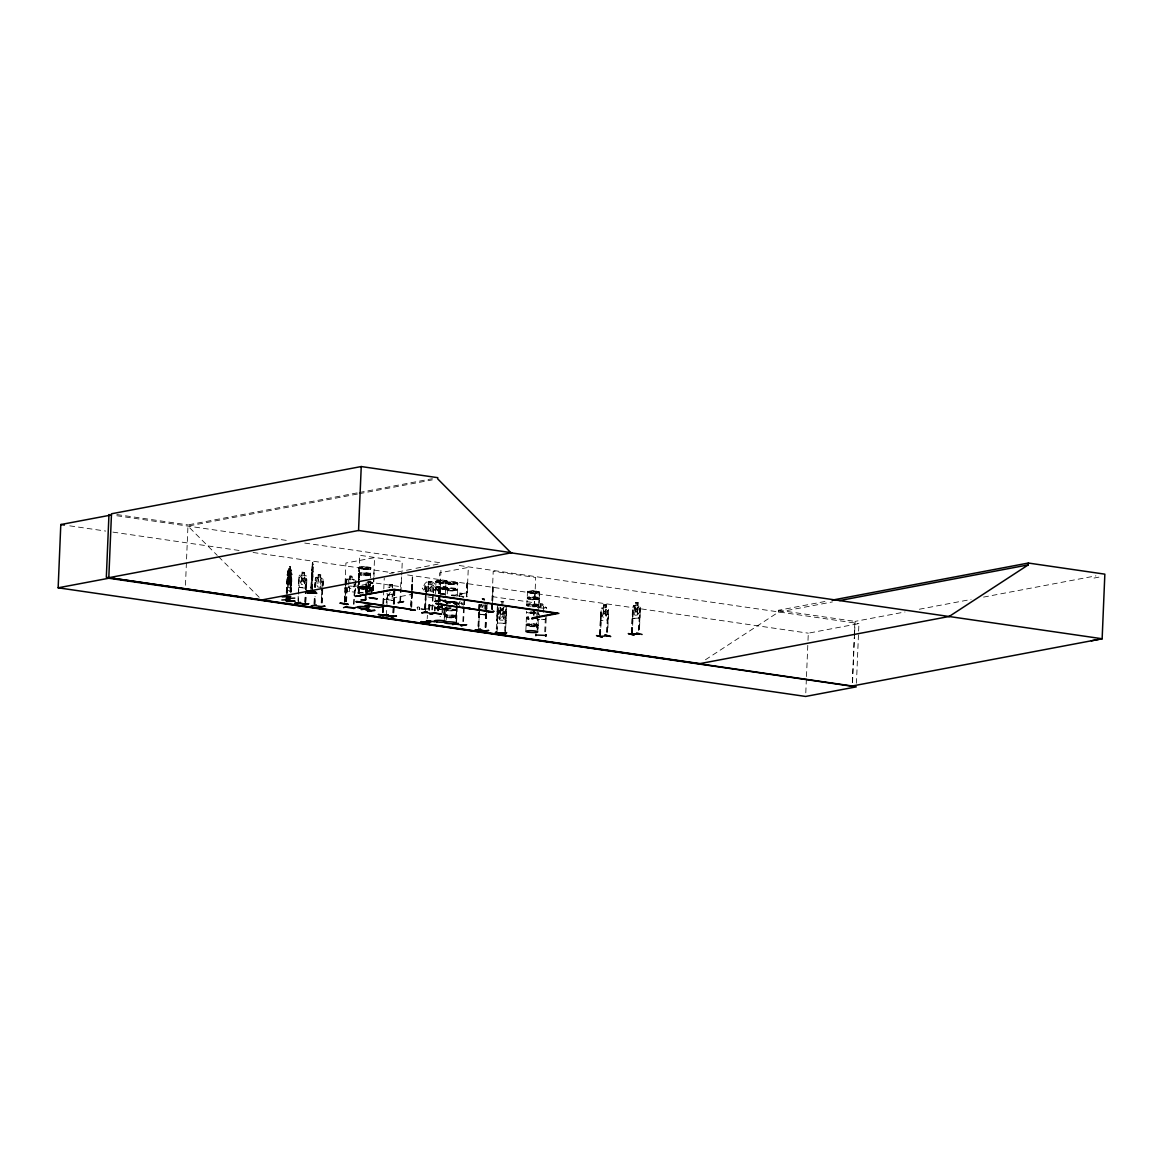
<?xml version="1.0" encoding="UTF-8"?>
<svg xmlns="http://www.w3.org/2000/svg" width="1163" height="1163" viewBox="0 0 1163 1163"><rect width="100%" height="100%" fill="white"/><g stroke="black" fill="none" stroke-linecap="round" stroke-linejoin="round"><path stroke-width="0.75" stroke-dasharray="5 3.75" d="M311.873 572.778L312.832 577.211L311.786 575.932M434.584 611.069L434.918 602.797M445.487 589.612L446.025 582.503M446.505 615.096L446.112 621.216M436.096 581.006L439.163 580.613A6.004 0.93 2.4 0 1 447.784 581.849L447.639 588.333A6.077 0.945 2.4 0 0 438.858 587.213A6.077 0.945 2.4 0 0 438.131 588.812A6.077 0.945 2.4 0 0 447.581 588.478L447.479 588.885A6.004 0.93 2.4 0 1 438.16 589.205A6.004 0.93 2.4 0 1 438.873 587.635A6.004 0.93 2.4 0 1 447.479 588.885M456.318 624.197L456.826 601.853L456.623 605.211M457.597 589.656L457.597 589.786A6.077 0.945 2.4 0 0 448.816 588.652A6.077 0.945 2.4 0 0 448.089 590.252A6.077 0.945 2.4 0 0 457.539 589.932L457.19 596.139A6.004 0.93 2.4 0 0 451.637 594.918M525.85 630.898L526.635 611.694M526.795 605.022L527.508 591.545M538.949 605.371L538.963 605.4A6.077 0.945 2.4 0 0 530.241 604.135A6.077 0.945 2.4 0 0 529.514 605.734A6.077 0.945 2.4 0 0 538.963 605.4L538.673 610.255M539.298 598.669L539.298 598.48A6.077 0.945 2.4 0 1 529.805 598.756A6.077 0.945 2.4 0 1 530.532 597.157A6.077 0.945 2.4 0 1 539.254 598.422L539.181 598.116A5.989 0.93 2.4 0 1 529.877 598.334A5.989 0.93 2.4 0 1 530.59 596.764A5.989 0.93 2.4 0 1 539.181 598.015L539.414 592.156A5.975 0.93 2.4 0 0 530.837 590.92L527.348 591.618L536.099 593.043M538.047 624.894A5.989 0.93 2.4 0 0 529.47 623.644A5.989 0.93 2.4 0 0 528.743 625.229A5.989 0.93 2.4 0 0 538.047 624.894L538.295 619.079L538.149 625.621A6.077 0.945 2.4 0 0 529.383 624.4A6.077 0.945 2.4 0 0 528.656 625.999A6.077 0.945 2.4 0 0 538.12 625.665L538.018 625.97A5.989 0.93 2.4 0 0 529.412 624.822A5.989 0.93 2.4 0 0 528.7 626.392A5.989 0.93 2.4 0 0 538.004 626.072L537.902 628.878M539.239 598.785A6.077 0.945 2.4 0 0 530.517 597.52A6.077 0.945 2.4 0 0 529.79 599.105A6.077 0.945 2.4 0 0 539.239 598.785L538.905 605.167M289.064 573.17L290.895 573.81L289.791 577.081L290.561 581.122L289.485 577.4M185.469 585.251L187.999 524.906L357.477 492.85M286.272 592.607L287.028 574.537M286.578 593.188L287.784 571.484M286.767 596.939L288.424 568.649L291.288 569.914L291.666 571.12L290.823 592.272M286.97 592.737L287.886 569.608M287.217 593.319L287.479 571.498M290.401 592.127L291.215 573.882L290.692 569.39L289.107 568.911L288.075 578.738L288.715 581.471L290.125 581.936L290.968 579.683M290.081 590.935L291.143 572.85M290.416 591.066L290.517 569.492M291.113 592.258L292.015 574.1L290.561 572.501M297.99 601.184L298.978 577.691L298.455 603.132M306.174 593.29L307.003 576.921L306.131 575.685L299.981 574.813L299.109 575.801L298.76 584.16L299.487 587.359L305.636 588.245L306.654 585.28M304.444 575.438L304.575 572.327L305.36 582.576L303.95 584.873L301.522 584.524L300.316 581.834L300.563 576.034L301.9 575.176L301.9 571.963L304.575 572.327M304.895 602.26L305.346 591.4M305.418 589.597C303.979 587.62 307.715 577.604 305.869 578.752M305.069 602.216L305.535 591.371M305.607 589.568L306.058 578.723M305.607 602.361L305.913 595.122M306.218 587.897L306.596 578.854M305.796 602.318L306.102 595.093M310.826 587.998L312.077 566.308M310.783 591.749L312.295 563.474L313.385 564.636M311.262 588.144L312.425 563.474M312.164 576.397L312.818 560.711L311.989 589.481M312.207 589.35L312.992 564.317M312.324 589.496L313.254 564.636L313.487 565.916M314.054 603.655L314.359 596.43M314.737 587.388L315.231 580.119M314.243 603.626L314.548 596.386M314.926 587.359L315.42 578.229L316.307 577.342L315.347 578.244L314.984 586.588M314.693 605.574L315.086 596.532M315.464 587.489L315.943 580.221L315.653 587.46M314.969 603.728L315.26 596.488M318.081 577.633L318.197 574.391L320.799 574.769L321.599 585.004M320.523 577.982L320.799 574.769L318.211 574.507M321.192 602.885L322.282 581.151L321.381 602.841M321.904 602.986L322.994 581.267L322.093 581.195M322.093 602.957L323.241 579.363L322.907 586.065M344.335 601.053L345.92 563.037L374.544 557.629L373.759 576.485M344.611 601.097L346.051 578.36L345.091 601.009M344.742 602.71L346.051 578.36M345.716 601.722L346.4 585.454M345.818 601.678L346.807 579.901M346.545 601.794L347.33 585.483M348.231 584.422L348.406 580.061L349.961 579.159L347.81 578.869L346.807 579.901M349.874 579.043L349.976 575.947L353.014 576.194L352.752 579.421M349.438 591.618L349.859 581.82M349.918 580.206L350.005 575.932M354.192 582.038L354.003 586.385L352.389 588.754L349.569 588.507L348.173 585.876M353.799 604.251L354.642 584.364L353.901 604.208M355.093 593.479L355.834 580.686M355.863 580.671L355.515 589.045L354.308 592.054L347.228 591.444L346.429 588.26M358.189 584.146L357.811 593.159A6.004 0.93 2.4 0 1 364.179 592.563M358.335 580.235L358.902 567.413M358.189 593.304L358.698 581.122M358.713 580.599L359.774 555.289L402.267 561.467L401.889 570.495M358.378 593.275L358.887 581.078M358.96 579.334L359.323 570.626L359.672 579.45M358.902 593.421L359.265 584.713M359.556 577.735L360.036 570.742M359.091 593.377L359.6 581.18M360.952 588.725L361.722 588.74L360.675 588.711A5.989 0.93 2.4 0 0 369.95 588.522A5.989 0.93 2.4 0 0 361.373 587.271A5.989 0.93 2.4 0 0 360.646 588.841A5.96 0.916 2.4 0 0 369.936 588.522A5.96 0.916 2.4 0 0 361.373 587.271A5.96 0.916 2.4 0 0 360.661 588.841L367.959 588.725L370.125 587.737M365.037 600.239L365.342 592.999M365.415 591.197L365.967 583.942L366.243 591.298M365.284 600.21L365.589 592.985M365.662 591.167L366.156 582.111M367.29 567.937L366.694 567.486L367.944 567.966M365.604 600.355L365.764 596.75M365.836 594.933L366.156 583.768M365.851 600.341L366.156 593.101M366.839 594.191L367.072 588.376C369.79 587.664 366.432 582.445 370.328 584.785L370.008 587.737A6.004 0.93 2.4 0 1 360.675 587.955A6.004 0.93 2.4 0 1 361.388 586.385L369.979 587.402A5.96 0.916 2.4 0 1 360.704 587.809A5.975 0.93 2.4 0 1 361.417 586.225A5.975 0.93 2.4 0 1 369.979 587.475A5.975 0.93 2.4 0 1 360.704 587.795A5.96 0.916 2.4 0 1 361.417 586.239A5.96 0.916 2.4 0 1 369.979 587.475M367.857 594.424L367.566 588.391L368.584 592.258M369.761 594.845L370.372 581.544M370.401 577.953L370.793 567.791L363.699 566.744L358.756 567.457L364.426 568.867L370.953 568.111A6.004 0.93 2.4 0 0 362.216 566.759A6.004 0.93 2.4 0 0 361.504 568.344A6.004 0.93 2.4 0 0 370.823 568.009L370.953 568.111M371.026 592.418L371.273 583.201L370.343 581.849M371.273 592.403L371.579 585.163M371.593 592.549L371.898 585.323M371.84 592.519L372.218 583.433M371.942 591.763L372.378 583.404L371.695 582.14L368.351 581.515L367.261 582.329L367.028 588.129L367.959 590.848L369.878 591.269L371.026 589.016M372.683 590.513L373.047 581.805M372.96 590.557L373.323 581.849M373.178 590.426L373.716 577.502M373.454 590.455L373.963 578.273M374.035 576.528L373.904 572.996M382.54 612.407L382.831 605.443M382.903 603.699L383.267 594.991M382.816 612.45L383.107 605.487M383.179 603.742L383.732 590.702M383.805 588.9L384.255 578.055M383.034 612.32L383.325 605.356M383.397 603.612L383.761 594.904M383.31 612.363L383.601 605.4M383.674 603.655L384.037 594.947M386.261 602.696L386.828 593.624M394.562 597.622L393.603 600.573L387.424 599.686L387.119 589.83M386.45 615.46L386.756 608.22M386.828 606.417L387.541 593.726M392.411 587.766L392.542 584.655L389.881 584.277L389.75 587.402L388.035 587.126M389.838 587.519L389.939 584.277M392.265 587.867L392.542 584.655M393.457 591.996L391.931 597.201L389.503 596.837L388.311 594.162M392.934 612.77L393.835 591.08M393.123 612.741L394.024 591.037M393.646 612.872L394.562 591.182M393.835 612.843L394.969 589.248M399.883 601.126L400.581 588.9M400.465 587.184L401.628 576.848M400.595 601.227L401.817 572.312M410.757 605.341L411.339 591.415M411.411 589.67L411.629 584.451L412.72 584.262L412.502 589.481M411.004 606.955L411.658 591.269M411.687 590.615L412.371 574.348M411.164 606.999L411.833 591.327M411.906 589.583L412.124 584.349M411.44 607.042L412.153 591.182M412.124 590.717L412.807 574.449M411.76 606.897L412.429 591.226M424.699 608.772L425.789 587.053M424.888 608.743L425.978 585.163L426.85 584.16L432.941 585.047L433.814 586.283L433.479 592.985M425.731 591.851L426.065 585.207M425.265 612.494L425.949 596.226M426.021 594.424L426.516 587.155L426.283 592.578M425.6 608.845L426.21 594.395M427.126 591.197L427.373 585.396L428.725 584.538L428.856 581.427L431.226 581.791M427.214 618.672L427.388 615.271M428.667 584.553L428.769 581.311L431.386 581.689L431.095 584.902M428.798 608.482L428.958 604.469L433.857 605.283M428.973 610.226L429.176 604.629M429.292 610.037L429.947 605.4M429.481 609.994L429.932 604.542L429.656 605.545M432.185 591.938L432.418 586.123L431.153 584.902M431.778 609.805L433.406 588.216M432.491 609.906L433.668 586.326M435.136 597.971L435.529 601.853M435.296 594.075L436.067 581.049M435.122 610.88L435.238 608.118L442.26 608.089L443.059 609.775L445.676 610.153L445.545 613.264L442.929 612.886L443.147 607.697M437.811 610.808L438.466 595.136M438.538 593.392L439.251 588.071L439.309 593.334M438.088 610.851L438.742 595.165M438.814 593.421L439.672 572.821L468.311 567.413L467.075 596.721M438.306 610.72L438.96 595.034M439.033 593.29L439.251 588.071M438.567 610.749L439.236 595.078M439.134 601.62L439.425 594.656M439.498 592.912L440.573 578.898L440.268 592.868M439.41 601.664L439.701 594.7M439.774 592.956L440.85 578.927M439.992 592.825L440.995 568.94M439.905 601.576L440.196 594.613M442.056 612.756L442.187 609.645L437.317 608.932M445.051 581.776C442.202 581.253 445.356 581.689 444.484 581.282M444.193 620.679L444.659 609.543A6.077 0.945 2.4 0 0 453.308 610.473A6.077 0.945 2.4 0 0 455.227 609.092M451.099 607.842A6.004 0.93 2.4 0 0 444.702 608.438L444.877 604.237M444.964 602.303L445.095 599.425M445.255 595.529L445.502 589.67M446.752 607.987L446.955 601.256L446.679 602.216L446.374 601.256L441.388 600.53L434.86 601.286L439.832 600.195L446.926 601.242M447.464 588.885L447.232 594.686A6.004 0.93 2.4 0 0 440.123 593.421M448.845 583.724L448.656 584.175M452.872 602.652L453.468 602.783M454.748 582.75L453.919 583.186M455.838 618.658L456.361 606.01M456.012 618.629L456.55 605.981M456.07 622.67L456.768 609.616M457.001 607.915L457.233 602.492M456.666 620.533L457.263 606.083M459.632 596.125L459.821 592.999L462.438 593.377L462.162 596.604M462.83 621.493L463.63 606.999M463.514 605.225L463.863 601.576M463.557 621.609L464.589 601.344M464.531 604.673L464.822 597.986L462.249 596.503L463.485 597.811M466.319 596.779L466.901 582.837L467.657 582.794L466.901 582.837M466.581 596.808L467.177 582.881M466.799 596.677L467.381 582.75M478.037 626.261L478.938 604.556M478.226 626.217L479.243 604.309M479.636 614.195L485.8 615.082L479.578 614.209L479.33 604.338M478.604 629.968L479.665 604.673M478.938 626.319L479.854 604.629M480.537 607.231L480.639 604.324M481.816 607.42L481.962 604.513M484.113 600.762L484.171 599.715L482.601 599.483L484.157 599.715M484.186 609.223L484.404 604.862M485.523 609.412L485.771 603.597M485.087 627.293L485.771 611.026M485.843 609.208L485.989 605.603M485.276 627.25L485.96 610.982M486.032 609.179L486.178 605.56M485.8 627.395L486.483 611.127M486.556 609.31L486.716 605.705M485.989 627.366L486.527 614.704M486.599 612.901L487.035 603.801M486.861 608.801L487.123 603.771M491.615 609.325L493.214 571.309L535.692 577.473L534.108 615.503M491.804 609.281L492.749 586.646L492.516 609.397M492.327 609.427L493.475 586.748M496.281 629.096L497.313 607.13M506.167 620.431L504.946 623.47L497.619 623.005L496.805 619.835L497.473 605.516M496.979 632.774L498.04 607.464L497.183 629.11M498.985 607.042L498.796 611.404L500.264 613.991L503.172 614.166L504.844 611.767L505.091 605.952M500.308 610.59L500.453 607.464M500.541 607.13L500.366 611.491L503.274 611.68L503.463 607.319M501.878 609.892L504.451 613.221L502.532 609.397L503.899 607.304M504.669 631.422L505.701 607.871L506.559 607.929L505.527 631.48L506.748 606.01M529.921 612.479L529.892 612.843M530.502 592.578L530.88 593.057M533.381 615.387L535.053 592.854M535.562 591.894L535.838 591.894M536.376 627.802L536.826 616.899M536.913 616.128L537.059 612.785M537.088 614.457L537.306 609.485M537.161 629.648L537.844 613.381M537.771 631.524L538.004 626.072M538.469 615.111L538.6 612.305M538.891 604.993A5.989 0.93 2.4 0 0 530.299 603.742A5.989 0.93 2.4 0 0 529.587 605.312A5.989 0.93 2.4 0 0 538.891 604.993L539.138 599.178A5.989 0.93 2.4 0 0 530.546 597.942A5.989 0.93 2.4 0 0 529.819 599.512A5.989 0.93 2.4 0 0 539.138 599.178M539.196 598.015L539.458 591.967L536.826 591.24M540.461 606.81L540.606 603.684L543.746 603.815L543.514 607.042M543.281 612.421L543.47 608.075L544.56 608.453M544.749 631.785L545.374 617.277M545.621 631.829L546.232 617.32M599.701 634.489L600.748 609.092L601.678 607.929L607.697 607.522L608.554 608.569L607.479 632.163M599.89 634.547L600.82 609.107M600.413 634.446L601.402 610.953L600.53 636.306M603.655 604.804L603.524 607.915L602.129 609.019L601.882 614.834L603.074 617.233L605.487 617.073L606.868 614.5L606.156 604.527L603.51 604.687L603.379 607.798M606.025 607.638L606.097 604.513M606.766 632.221L607.682 610.517L608.583 610.531L607.668 632.221M606.97 632.265L607.682 610.517M631.538 632.468L632.585 607.057L633.457 605.894L639.534 605.501L640.391 606.534L639.316 630.128M631.727 632.512L632.672 607.086L633.515 605.908M632.25 632.41L633.239 608.918L632.367 634.271M637.702 605.705L638.952 606.65L638.705 612.465L637.309 615.038L634.911 615.212L633.719 612.799L635.347 602.652L637.993 602.492L637.862 605.603L639.49 605.603M637.76 605.719L637.993 602.492M638.603 630.186L640.231 608.438L639.505 630.186M638.792 630.23L639.519 608.496M705.461 659.755L778.512 612.116L778.585 610.27L826.748 601.155M805.799 692.828L806.395 678.363M806.482 676.561L807.922 642.209M807.994 640.406L808.3 633.181L858.934 623.601L856.433 683.248M852.334 682.419L854.224 637.615M854.296 635.812L854.82 623.266M852.552 682.376L854.572 633.937M854.645 632.149L855.096 621.391L905.047 611.942M312.731 577.211L312.992 574.275M312.992 571.513L312.687 573.752L312.702 560.697L313.196 561.293M429.147 605.429L429.888 605.603M370.125 587.809C356.416 590.891 352.869 584.16 369.979 587.708A6.004 0.93 2.4 0 0 361.388 586.385L357.928 587.082L360.646 588.478A6.004 0.93 2.4 0 0 369.994 588.144A6.004 0.93 2.4 0 0 361.373 586.893A6.004 0.93 2.4 0 0 360.646 588.478M457.015 603.364L454.297 601.983L445.938 601.882M291.462 588.478L290.779 591.444L291.855 580.148L290.43 578.563M291.026 585.382C292.335 577.807 291.739 589.903 287.406 584.233L287.072 580.991L287.494 584.233M369.064 585.774L369.151 585.498M456.448 616.753L456.463 616.724A6.077 0.945 2.4 0 0 447.682 615.547A6.077 0.945 2.4 0 0 446.955 617.146A6.077 0.945 2.4 0 0 456.419 616.812L456.405 616.841M608.205 616.928L607.13 620.068L608.118 616.913M632.294 615.416L632.905 618.454L638.967 617.96L640.043 614.893M290.794 576.688L290.081 578.927L288.918 578.462L289.311 569.114M289.471 577.648L288.264 580.395L289.18 576.848L288.468 572.966L289.5 576.252L290.459 573.635L290.227 579.45L288.439 579.145L289.224 582.91L288.104 586.297L289.514 583.695L290.576 587.17L290.285 578.651M321.86 590.688L317.673 577.444M393.603 600.573L394.533 597.578M370.823 589.496L370.212 589.06L369.02 591.647L368.104 588.682L370.008 589.03M290.735 585.745L289.892 587.998L288.526 587.533L287.886 584.8L288.918 578.2L287.872 577.735L287.348 578.694M354.25 591.952L355.471 589.06M290.459 570.626L289.572 573.228L288.686 569.972L289.311 573.839L288.337 577.095L289.543 574.624L290.416 578.113L289.82 574.057L290.75 570.8L289.267 570.146M506.399 614.384L505.193 617.422L497.851 616.971L497.023 613.802M546.377 616.535L545.171 619.574L537.757 619.268M444.615 608.816L444.688 609.485A6.077 0.945 2.4 0 1 451.07 608.598M416.965 607.769C419.712 604.397 421.602 611.883 417.154 609.339M369.18 585.716L370.793 583.07L369.427 586.428L370.546 590.455L369.093 587.024L367.072 589.641L368.584 586.225L367.45 582.707M482.441 607.508L483.808 604.775M361.867 568.794L362.231 568.823M449.47 584.146L448.438 584.117L449.34 584.073M287.523 572.632L289.064 572.022M287.479 572.69L288.046 571.687M390.288 592.2L388.442 595.66L390.812 592.97L392.934 596.328L391.873 593.581M427.911 591.342L429.118 589.234L427.766 585.411L429.67 588.609L432.011 586.079L430.194 589.423L431.226 591.836M460.185 600.937L458.309 604.397L460.708 601.693L461.973 604.818M501.675 614.646C502.896 609.994 506.734 612.058 502.329 615.416L504.233 619.239L501.675 616.041C500.221 620.911 496.645 618.861 501.035 615.314L499.232 611.636L501.66 614.18M501.238 609.296C495.54 614.805 502.183 613.395 501.791 609.877M366.767 567.82L367.145 567.922M442.841 601.198L444.062 601.707M366.069 588.1L366.767 587.141L371.52 588.202L372.204 589.452M366.054 588.158L366.767 587.141M543.543 608.191L540.519 607.944M435.558 601.605L436.416 601.838A6.004 0.93 2.4 0 1 436.648 600.602A6.004 0.93 2.4 0 1 444.731 600.849A6.004 0.93 2.4 0 1 445.938 602.143L456.914 603.016M299.167 575.801L300.083 574.915M346.879 579.959L347.853 578.97L354.846 579.479L352.883 579.319M537.262 607.784L538.324 606.693L545.665 607.028L546.726 608.191M497.139 611.505L498.186 610.444M367.857 567.733L366.403 567.791L367.217 567.631M367.886 567.573L366.723 567.704M366.04 587.359L367.421 587.78L366.607 587.838M366.97 587.824L365.894 587.606L367.406 587.751M439.512 582.692L438.742 582.329M444.179 581.587L443.365 581.66L444.833 581.427M436.372 581.98C444.222 584.349 455.969 581.18 439.149 580.599A6.004 0.93 2.4 0 0 438.451 582.169A6.004 0.93 2.4 0 0 447.784 581.849M455.067 583.085L453.308 583.07L455.126 583.201M443.277 601.329L444.106 601.286L443.379 601.707M453.221 603.103L454.34 603.059L453.337 603.161M456.623 603.393L454.864 604.004L455.911 603.844M536.245 591.851L535.314 591.633L536.085 591.763M536.317 592.069L535.329 591.836M445.996 582.474L457.699 583.07L457.495 589.365M446.33 583.433L452.901 584.204L457.859 583.39M446.665 601.954L445.952 602.419M456.652 603.393L454.878 603.728A6.004 0.93 2.4 0 0 454.893 602.347A6.004 0.93 2.4 0 0 445.952 602.129L446.665 601.94M318.139 577.618L316.787 578.462L316.554 584.277L317.746 586.952L320.188 587.315M538.949 607.871L540.562 606.897L540.693 603.786L543.644 603.931M500.41 610.706L498.796 611.636L498.549 617.451L500.017 620.039L502.925 620.228L504.597 617.829L504.829 612.014L503.317 610.88M425.891 609.746L419.218 608.758L425.992 609.208M365.996 587.446L366.941 587.388M452.945 602.638L453.846 602.986M1094.02 578.069L1101.695 576.601M359.265 492.516L432.403 478.691M357.419 494.042L187.955 526.083L217.248 555.376M359.207 493.708L432.345 479.868M298.978 577.691L299.705 577.793M318.008 577.502L316.22 577.255L322.325 578.229M320.668 577.88L323.241 579.363M299.429 587.373L305.636 588.245M389.46 573.475L396.205 572.211M397.877 571.891L411.353 569.332M415.961 568.285L441.228 563.517M344.859 588.347L373.483 582.925M432.883 585.062L433.814 586.283M425.004 591.691L440.166 588.827M383.354 599.745L411.978 594.322M432.389 597.622L427.839 596.939M452.087 595.587L467.25 592.723M457.859 595.863L459.69 596.125M463.935 596.75L459.778 596.241L459.908 593.115L462.351 593.479M442.173 607.29L429.118 605.385M426.036 608.729L427.868 609.049M427.911 608.816L428.653 608.976M778.512 612.116L832.49 601.896M919.322 609.238L971.061 599.454M983.549 597.099L1095.924 575.845M374.181 573.039L373.686 573.141M439.527 588.115L438.756 588.158M387.424 599.686L393.545 600.457M371.608 582.154L372.305 583.433M366.534 584.073L365.72 583.971M365.734 590.411L366.243 593.639M371.448 588.202L372.044 589.496M366.141 599.701L365.633 596.459M637.891 602.608L635.347 602.652M633.544 606.01L635.274 605.778M601.591 610.997L600.878 611.04M600.471 617.451L601.067 620.475L607.188 620.083M444.891 581.805L443.975 581.791M367.014 587.737L365.851 587.693M367.959 588.696L365.153 588.798M536.099 593.014L539.428 591.982M446.97 602.056L451.346 601.998M292.015 574.1L287.973 571.789M289.093 574.958L290.474 575.452M291.288 578.883L287.886 577.851M287.421 590.295C287.101 582.241 285.72 593.479 290.837 591.327M287.639 577.953L287.799 581.209C291.898 586.472 291.753 574.842 290.677 582.27L287.828 581.122L287.581 577.953M361.388 586.661A6.004 0.93 2.4 0 1 369.994 587.911A6.004 0.93 2.4 0 1 360.661 588.245A6.004 0.93 2.4 0 1 361.388 586.661L362.856 586.646M535.271 612.668L528.075 612.145M535.256 612.945L526.665 611.927M363.699 566.774L365.269 566.817M362.871 586.385L364.441 586.428M419.523 607.333L419.073 609.688M417.299 609.427L417.75 607.071M541.464 619.327L545.098 619.472M500.671 601.431L503.812 601.605M501.282 602.085L503.157 602.201L503.114 603.234L501.238 603.117M498.171 610.459L505.454 610.895L506.501 612.072L505.411 610.997M504.887 623.353L497.706 622.917L496.906 619.835M448.773 584.189L448.555 584.146A5.989 0.93 2.4 0 1 449.107 582.648A5.989 0.93 2.4 0 1 457.699 583.899A5.989 0.93 2.4 0 1 448.395 584.219A5.96 0.916 2.4 0 1 449.122 582.648A5.96 0.916 2.4 0 1 457.67 583.899A5.96 0.916 2.4 0 1 448.409 584.219M349.685 586.007L352.491 586.254M536.826 591.211L530.822 590.891A5.975 0.93 2.4 0 0 530.124 592.49A5.975 0.93 2.4 0 0 539.414 592.156M778.585 610.27L855.096 621.391M116.823 514.555L187.999 524.906M116.78 515.747L288.569 540.708M304.75 543.063L441.3 562.907M459.269 565.523L858.934 623.601M69.78 525.85L105.717 531.069M112.913 532.116L240.494 550.666M253.069 552.483L393.225 572.85M407.588 574.944L808.3 633.181M425.6 587.082L426.516 587.155M492.153 596.604L534.631 602.783M301.973 572.08L304.415 572.429M367.566 581.878L401.206 586.777M459.487 603.088L461.929 603.437M428.958 604.469L429.932 604.542M411.949 584.306L412.72 584.262M389.968 584.393L392.454 584.742M482.122 598.916L484.608 599.265M315.042 580.163L315.943 580.221M389.605 594.351L392.033 594.7M485.698 614.98L479.65 614.108L478.996 610.982M454.282 602.274L456.332 602.725M370.227 582.968L368.308 582.547L368.06 588.362L369.994 588.783M368.278 584.451L370.183 584.887M638.967 618.033L632.905 618.454L632.323 615.387M601.067 620.475L600.486 617.408M367.726 582.387L369.02 585.614M528.031 592.287L528.903 592.505M446.345 581.137L447.246 581.369M368.569 586.908L369.441 587.155M290.372 569.914L289.471 569.623L290.328 570.96M290.154 575.976L289.267 575.685L289.224 576.717L290.11 577.022L290.648 566.381L289.311 565.887L289.543 582.3L290.91 579.857M287.334 590.295L290.866 591.444M289.02 575.961L290.183 576.426M435.529 601.576L435.006 601.62A5.96 0.916 2.4 0 1 442.129 601.184A5.96 0.916 2.4 0 1 446.577 602.579M543.514 607.028L545.04 608.133M352.782 579.407L354.25 580.584M218.528 556.655L259.291 597.404M545.607 607.13L546.61 608.22M370.052 587.998L371.026 589.263M538.702 613.686L540.184 616.245M458.178 602.899L459.385 605.574M461.769 602.318L462.801 604.731M481.467 604.411L482.441 606.723M457.452 589.278L457.568 589.568A6.077 0.945 2.4 0 1 448.104 589.903A6.077 0.945 2.4 0 1 448.831 588.304A6.077 0.945 2.4 0 1 457.553 589.568M447.595 588.115A6.077 0.945 2.4 0 0 438.873 586.85A6.077 0.945 2.4 0 0 438.146 588.449A6.077 0.945 2.4 0 0 447.595 588.115L447.639 588.202M442.667 606.505A6.004 0.93 2.4 0 0 434.904 606.839A6.004 0.93 2.4 0 0 439.788 608.176A6.004 0.93 2.4 0 0 446.694 607.609L446.65 608.685A6.004 0.93 2.4 0 0 438.044 607.537A6.004 0.93 2.4 0 0 437.317 609.107A6.004 0.93 2.4 0 0 446.65 608.787L446.403 614.805M442.667 607.26A6.077 0.945 2.4 0 0 434.613 607.842L434.599 607.638M456.666 609.267L456.681 609.368A6.077 0.945 2.4 0 1 451.302 610.124A6.077 0.945 2.4 0 1 444.586 608.918L444.586 608.874A6.077 0.945 2.4 0 1 451.084 608.234M446.679 607.769L446.694 607.798A6.077 0.945 2.4 0 1 440.806 608.656A6.077 0.945 2.4 0 1 434.7 607.319L434.715 607.231A6.077 0.945 2.4 0 1 442.681 606.897M291.201 569.914L291.564 571.12M346.559 588.231L347.301 591.342M454.864 603.713A6.004 0.93 2.4 0 0 454.893 602.318A6.004 0.93 2.4 0 0 445.952 602.158M447.581 603.481A6.004 0.93 2.4 0 1 446.403 603.277M445.284 601.925A5.989 0.93 2.4 0 1 454.282 601.823A5.989 0.93 2.4 0 1 454.864 603.321A5.96 0.916 2.4 0 0 454.268 601.823A5.96 0.916 2.4 0 0 445.313 601.925M450.532 603.364A5.989 0.93 2.4 0 1 446.432 602.885A5.96 0.916 2.4 0 0 449.005 603.248M451.607 595.674A6.077 0.945 2.4 0 1 454.588 595.95M451.622 595.311A6.077 0.945 2.4 0 1 456.666 596.052M452.581 609.121A6.004 0.93 2.4 0 1 454.937 610.749A6.004 0.93 2.4 0 1 445.036 610.023A6.004 0.93 2.4 0 1 451.04 609.005M456.652 609.063A6.004 0.93 2.4 0 1 450.27 609.659A6.004 0.93 2.4 0 1 444.702 608.438M437.622 602.012A6.004 0.93 2.4 0 1 435.994 600.66L435.951 600.66A6.004 0.93 2.4 0 1 444.31 600.748A6.004 0.93 2.4 0 1 445.938 602.1M440.573 601.911A5.989 0.93 2.4 0 1 435.325 600.471A5.989 0.93 2.4 0 1 444.324 600.37A5.989 0.93 2.4 0 1 444.906 601.867A5.96 0.916 2.4 0 0 444.731 600.442A5.96 0.916 2.4 0 0 435.776 600.341A5.96 0.916 2.4 0 0 439.047 601.794M440.065 594.177A6.077 0.945 2.4 0 1 444.629 594.511M440.079 593.813A6.077 0.945 2.4 0 1 446.708 594.598M435.078 601.983A5.989 0.93 2.4 0 1 441.359 601.14A5.989 0.93 2.4 0 1 446.592 602.579M445.269 607.638A6.077 0.945 2.4 0 1 442.87 609.034A6.077 0.945 2.4 0 1 434.613 607.842M443.801 614.049A6.077 0.945 2.4 0 1 443.074 615.649M443.772 613.657A6.004 0.93 2.4 0 1 443.059 615.227M443.728 614.82A6.004 0.93 2.4 0 1 446.04 615.997A6.004 0.93 2.4 0 1 439.963 616.361M443.786 614.413A6.077 0.945 2.4 0 1 443.059 616.012M528.365 606.286A5.989 0.93 2.4 0 1 530.255 604.92A5.989 0.93 2.4 0 1 538.745 605.923A5.989 0.93 2.4 0 1 532.465 606.766M530.909 606.257A6.077 0.945 2.4 0 1 528.511 604.615A6.077 0.945 2.4 0 1 538.556 605.341A6.077 0.945 2.4 0 1 532.465 606.374M535.256 612.232A5.975 0.93 2.4 0 1 530.706 612.087A5.96 0.916 2.4 0 0 535.256 612.247A5.989 0.93 2.4 0 1 529.31 611.942M535.256 612.683A5.989 0.93 2.4 0 1 527.246 611.927M528.947 619.021A6.077 0.945 2.4 0 1 529.688 617.422M528.991 619.414A5.989 0.93 2.4 0 1 529.703 617.844M528.976 618.658A6.077 0.945 2.4 0 1 529.703 617.059M529.034 618.236A6.004 0.93 2.4 0 1 529.746 616.666M535.256 612.916A6.004 0.93 2.4 0 1 526.723 611.912M358.64 580.017A6.004 0.93 2.4 0 1 359.338 579.828M369.645 581.529A6.004 0.93 2.4 0 1 368.191 582.576M370.241 581.384A6.077 0.945 2.4 0 1 368.264 582.183M370.038 581.5A6.077 0.945 2.4 0 1 368.278 581.834M358.713 593.145A6.077 0.945 2.4 0 1 364.179 592.956M360.777 600.268A6.077 0.945 2.4 0 1 365.415 600.413M360.792 599.904A6.077 0.945 2.4 0 1 366.854 600.21M360.85 599.512A6.004 0.93 2.4 0 1 366.825 599.817M457.481 589.161L457.481 589.19A6.004 0.93 2.4 0 1 448.162 589.481A6.004 0.93 2.4 0 1 448.889 587.911A6.004 0.93 2.4 0 1 457.495 589.161M288.875 579.232L288.628 585.047L289.994 585.512L290.241 579.697L288.875 579.232M289.631 566.599L290.328 567.937L289.631 566.599M301.871 576.223L301.624 582.023L304.066 582.387L304.299 576.572L301.871 576.223M302.453 572.647L302.409 573.679L303.979 573.911L304.023 572.879L302.453 572.647M318.095 578.651L317.848 584.466L320.29 584.815L320.537 579.014L318.095 578.651M318.691 575.089L318.647 576.121L320.218 576.354L320.261 575.307L318.691 575.089M350.572 576.615L350.528 577.648L352.345 577.807L352.389 576.775L350.572 576.615M368.598 585.047L368.555 586.094L369.776 586.37L369.819 585.323L368.598 585.047M390.434 584.974L390.39 586.007L391.96 586.239L392.004 585.193L390.434 584.974M428.682 585.585L428.435 591.386L430.877 591.749L431.11 585.934L428.682 585.585M429.263 582.009L429.22 583.056L430.79 583.274L430.833 582.241L429.263 582.009M444.353 610.473L444.266 612.552L445.138 612.683L445.225 610.604L444.353 610.473M460.33 593.697L460.286 594.744L461.842 594.962L461.885 593.93L460.33 593.697M500.366 611.738L500.119 617.553L503.027 617.727L503.274 611.912L500.366 611.738M501.035 608.133L500.991 609.179L502.867 609.296L502.91 608.249L501.035 608.133M541.202 604.324L541.158 605.371L543.048 605.443L543.092 604.411L541.202 604.324M603.423 608.932L603.175 614.747L605.589 614.587L605.821 608.772L603.423 608.932M604.004 605.269L603.96 606.316L605.501 606.214L605.545 605.167L604.004 605.269M635.26 606.912L635.013 612.712L637.426 612.552L637.658 606.737L635.26 606.912M635.841 603.248L635.798 604.28L637.339 604.179L637.382 603.132L635.841 603.248M370.561 574.871L370.546 574.915A6.004 0.93 2.4 0 1 361.213 575.365A6.004 0.93 2.4 0 1 361.926 573.795A6.004 0.93 2.4 0 1 370.532 575.045M606.664 615.867L605.836 616.012L604.542 613.105L602.172 616.288L604.019 612.465L602.55 609.019L604.556 611.723L606.868 608.714L605.08 612.407L606.664 615.867M638.502 613.831L637.615 613.904L636.379 611.084L634.009 614.253L635.856 610.43L634.387 606.984L636.394 609.688L638.705 606.693L636.917 610.386L638.502 613.831M304.997 583.884L302.831 580.642L300.447 583.346L302.307 579.872L300.824 576.078L302.845 579.247L305.2 576.717L303.383 580.061L304.997 583.884M370.677 574.566L370.663 574.595A6.077 0.945 2.4 0 0 361.911 573.374A6.077 0.945 2.4 0 0 361.184 574.973A6.077 0.945 2.4 0 0 370.634 574.653L370.648 574.653M425.44 588.565L423.754 590.164L422.227 588.085L423.332 588.26A8.083 6.644 79.3 0 1 430.354 581.253A8.083 6.644 79.3 0 1 436.721 590.193L437.826 590.353L436.023 591.952L434.395 589.859L435.5 590.019A6.745 5.553 79.3 0 0 430.194 582.547A6.745 5.553 79.3 0 0 424.321 588.391L425.44 588.565M482.107 598.785L484.724 599.163L482.093 598.785M538.149 625.301L538.149 625.331A6.077 0.945 2.4 0 1 528.671 625.636A6.077 0.945 2.4 0 1 529.412 624.037A6.077 0.945 2.4 0 1 538.135 625.301M370.561 574.028L370.677 574.318A6.077 0.945 2.4 0 1 361.199 574.609A6.077 0.945 2.4 0 1 361.926 573.025A6.077 0.945 2.4 0 1 370.648 574.289L370.575 574.057M456.448 616.477L456.448 616.477A6.077 0.945 2.4 0 1 446.97 616.783A6.077 0.945 2.4 0 1 447.697 615.183A6.077 0.945 2.4 0 1 456.434 616.448L456.434 616.419M456.347 616.114L456.347 616.07A5.989 0.93 2.4 0 0 447.755 614.791A5.989 0.93 2.4 0 0 447.043 616.361A5.989 0.93 2.4 0 0 456.347 616.041M370.575 573.941L370.575 573.911A6.004 0.93 2.4 0 0 361.969 572.632A6.004 0.93 2.4 0 0 361.257 574.202A6.004 0.93 2.4 0 0 370.575 573.882M448.409 583.622A6.004 0.93 2.4 0 0 457.742 583.288A6.004 0.93 2.4 0 0 449.122 582.038A6.004 0.93 2.4 0 0 448.409 583.622M448.395 583.87A6.004 0.93 2.4 0 0 457.742 583.55A6.004 0.93 2.4 0 0 449.107 582.3A6.004 0.93 2.4 0 0 448.395 583.87M448.118 590.659A6.004 0.93 2.4 0 0 457.437 590.324A6.004 0.93 2.4 0 0 448.831 589.074A6.004 0.93 2.4 0 0 448.118 590.659M446.999 617.538A5.989 0.93 2.4 0 0 456.303 617.219A5.989 0.93 2.4 0 0 447.711 615.968A5.989 0.93 2.4 0 0 446.999 617.538M454.864 602.957A5.989 0.93 2.4 0 0 445.938 602.768A5.96 0.916 2.4 0 1 454.849 602.957A5.989 0.93 2.4 0 1 454.82 604.353A5.96 0.916 2.4 0 0 454.849 602.957M438.436 582.779A5.989 0.93 2.4 0 0 447.74 582.445A5.989 0.93 2.4 0 0 439.149 581.195A5.989 0.93 2.4 0 0 438.436 582.779A5.96 0.916 2.4 0 0 447.711 582.445A5.96 0.916 2.4 0 0 439.163 581.209A5.96 0.916 2.4 0 0 438.451 582.765M438.436 582.43A6.004 0.93 2.4 0 0 447.784 582.111A6.004 0.93 2.4 0 0 439.149 580.846A6.004 0.93 2.4 0 0 438.436 582.43M438.204 588.027A6.004 0.93 2.4 0 0 447.537 587.708A6.004 0.93 2.4 0 0 438.931 586.457A6.004 0.93 2.4 0 0 438.204 588.027M530.095 593.086A5.975 0.93 2.4 0 0 539.385 592.767A5.96 0.916 2.4 0 0 530.822 591.502A5.975 0.93 2.4 0 0 530.095 593.086A5.96 0.916 2.4 0 0 539.37 592.752A5.975 0.93 2.4 0 0 530.822 591.516A5.96 0.916 2.4 0 0 530.11 593.072M526.635 612.043A5.989 0.93 2.4 0 0 535.227 613.294A5.96 0.916 2.4 0 1 526.665 612.043M361.489 568.94A5.989 0.93 2.4 0 0 370.793 568.62A5.989 0.93 2.4 0 0 362.202 567.37A5.989 0.93 2.4 0 0 361.489 568.94A5.96 0.916 2.4 0 0 370.764 568.62A5.96 0.916 2.4 0 0 362.216 567.37A5.96 0.916 2.4 0 0 361.504 568.94"/><path stroke-width="1.5" d="M58.15 587.809L108.784 578.244L856.288 686.868L805.639 696.448L58.15 587.809L60.796 524.542L111.444 514.976M108.959 514.54L106.327 577.284L261.835 599.948M108.784 578.244L111.488 513.784L361.242 466.552L437.753 477.673L437.695 478.865L511.008 552.832L1102.146 638.749L1104.85 574.159L1028.339 563.037L832.112 600.152M699.952 663.622L108.813 577.706L358.553 530.488L361.242 466.552M429.045 622.772L421.079 621.609M425.513 622.249L430.921 621.536M434.41 621.754L426.443 620.591M429.99 621.115L424.161 622.452L429.569 621.391M949.11 616.506L1028.252 564.884L1028.339 563.037M535.867 635.739L535.983 634.169M546.014 636.19L546.203 634.707M282.115 596.895L290.75 596.532M290.038 599.527L281.839 600.006M340.032 603.204L348.26 604.338L340.265 603.117M386.407 615.634L378.251 614.529M378.498 614.442L393.574 616.506M414.9 610.095L407.006 609.063M441.693 614.006L433.508 612.974L441.446 614.137M421.021 621.958L428.725 623.223M367.988 608.801L361.097 609.586M596.488 635.58L602.405 637.062L596.881 635.609M633.835 634.983L628.282 633.588L634.169 634.94M355.326 596.314L360.792 595.441L355.384 596.445M388.006 614.733L382.598 615.765L388.384 614.718M475.187 630.346L480.537 629.241M480.159 629.256L474.751 630.273M493.795 611.331L488.387 612.349M294.617 603.452L300.432 602.492L294.632 603.393M421.806 612.77L427.243 611.854L421.878 612.872M458.237 623.455L452.494 624.502L458.193 623.47M343.536 607.668L346.778 606.374M495.438 633.399L496.528 631.902M496.136 631.916L494.9 633.37M505.498 633.239L496.049 632.716L505.44 633.297M505.483 634.009L506.705 632.527L505.047 633.893M428.362 622.103L427.097 622.045M353.726 608.598L356.169 607.217M311.728 592.97L311.132 591.763M290.779 601.315L285.967 599.846M311.175 605.85L316.263 604.862M344.19 603.699L344.975 603.684M410.539 609.732L411.731 609.572L410.99 609.79M439.788 604.237L438.96 604.28L439.861 604.251M465.854 608.133L466.61 608.104M373.192 598.364L372.683 598.436M290.459 598.305L286.81 596.808M599.963 636.365L607.609 635.841M631.378 634.271L639.243 633.748M639.403 633.806L631.698 634.329M285.924 599.861L286.709 599.948M1091.388 640.813L1102.146 638.749L852.392 685.966M261.253 600.064L511.691 552.73L358.553 530.488M303.092 604.542L308.835 603.699L303.427 604.658M395.115 589.525L357.782 596.067L393.574 589.307L558.923 613.337L533.672 618.105L532.131 617.887L557.382 613.105M372.291 604.135L365.051 605.501L378.556 607.464L385.782 606.097M435.282 612.945L429.947 613.977M435.645 613.061L430.266 614.035M431.284 621.653L425.92 622.67M456.405 624.197L455.896 624.051M462.743 625.127L463.659 625.185M466.697 624.72L460.897 625.723L466.261 624.705M839.613 600.559L1028.252 564.884M699.37 663.724L949.706 616.39M319.214 607.101L325.073 606.141L319.287 607.028M399.767 602.027L400.842 602.114M403.445 601.634L398.022 602.652L403.517 601.562M436.052 603.553L443.714 604.658M396.452 615.91L390.957 616.986L396.379 615.983M470.535 608.554L462.845 607.377M488.373 612.392L493.824 611.331M492.458 612.043L493.199 611.825L439.047 604.309L492.501 612.058L491.426 611.985M531.898 618.731L537.321 617.698L531.869 618.658M488.605 630.419L483.197 631.029M286.374 596.823L289.732 598.145M312.164 593.115L311.015 591.618M354.366 607.944L345.469 607.159L354.671 607.9M364.586 609.281L365.444 609.354M367.406 610.968L374.995 610.342L367.755 611.04M610.371 636.452L605.182 634.998M642.092 634.489L636.641 632.905M427.562 621.987L427.214 622.089M286.476 601.445L295.111 601.198L286.447 601.373M297.83 602.986L305.724 604.135L297.743 603.045M424.655 612.349L432.607 613.497M358.829 596.096L358.131 595.994M321.744 606.606L314.039 605.487M533.337 618.076L534.224 618.12M485.683 631.029L478.182 629.837M432.302 613.526L431.677 613.439M364.688 609.296L370.663 610.488M307.25 593.014L316.845 593.29L307.308 593.086M365.182 609.397L371.157 610.604M536.099 635.027L545.374 635.376M60.796 524.542L64.401 525.065M394.068 589.728L556.336 613.308M424.568 612.421L425.396 612.45M455.663 624.109L463.586 625.185M263.042 600.326L852.188 686.01M435.82 603.553L443.975 604.731M470.782 608.598L462.627 607.406M406.73 609.049L415.264 610.11M488.533 630.506L483.561 631.567M477.935 629.881L485.654 631.015M385.68 615.358L393.763 616.448M610.706 636.495L604.862 635.013M286.098 598.509L294.762 598.131M545.81 634.62L545.563 636.074M306.058 591.356L315.595 591.705L306.014 591.356M356.896 601.518L355.849 601.707L410.001 609.223L356.896 601.518M369.354 597.622L377.306 598.843L369.369 597.666M446.752 623.383A5.975 0.93 2.4 0 0 456.041 623.063A5.975 0.93 2.4 0 0 447.479 621.812A5.975 0.93 2.4 0 0 446.752 623.383M436.779 621.943A6.004 0.93 2.4 0 0 446.112 621.609A6.004 0.93 2.4 0 0 437.506 620.359A6.004 0.93 2.4 0 0 436.779 621.943M528.453 632.236A5.975 0.93 2.4 0 0 537.742 631.916A5.975 0.93 2.4 0 0 529.18 630.666A5.975 0.93 2.4 0 0 528.453 632.236M359.832 608.089A6.004 0.93 2.4 0 0 369.165 607.755A6.004 0.93 2.4 0 0 360.559 606.505A6.004 0.93 2.4 0 0 359.832 608.089"/></g></svg>
